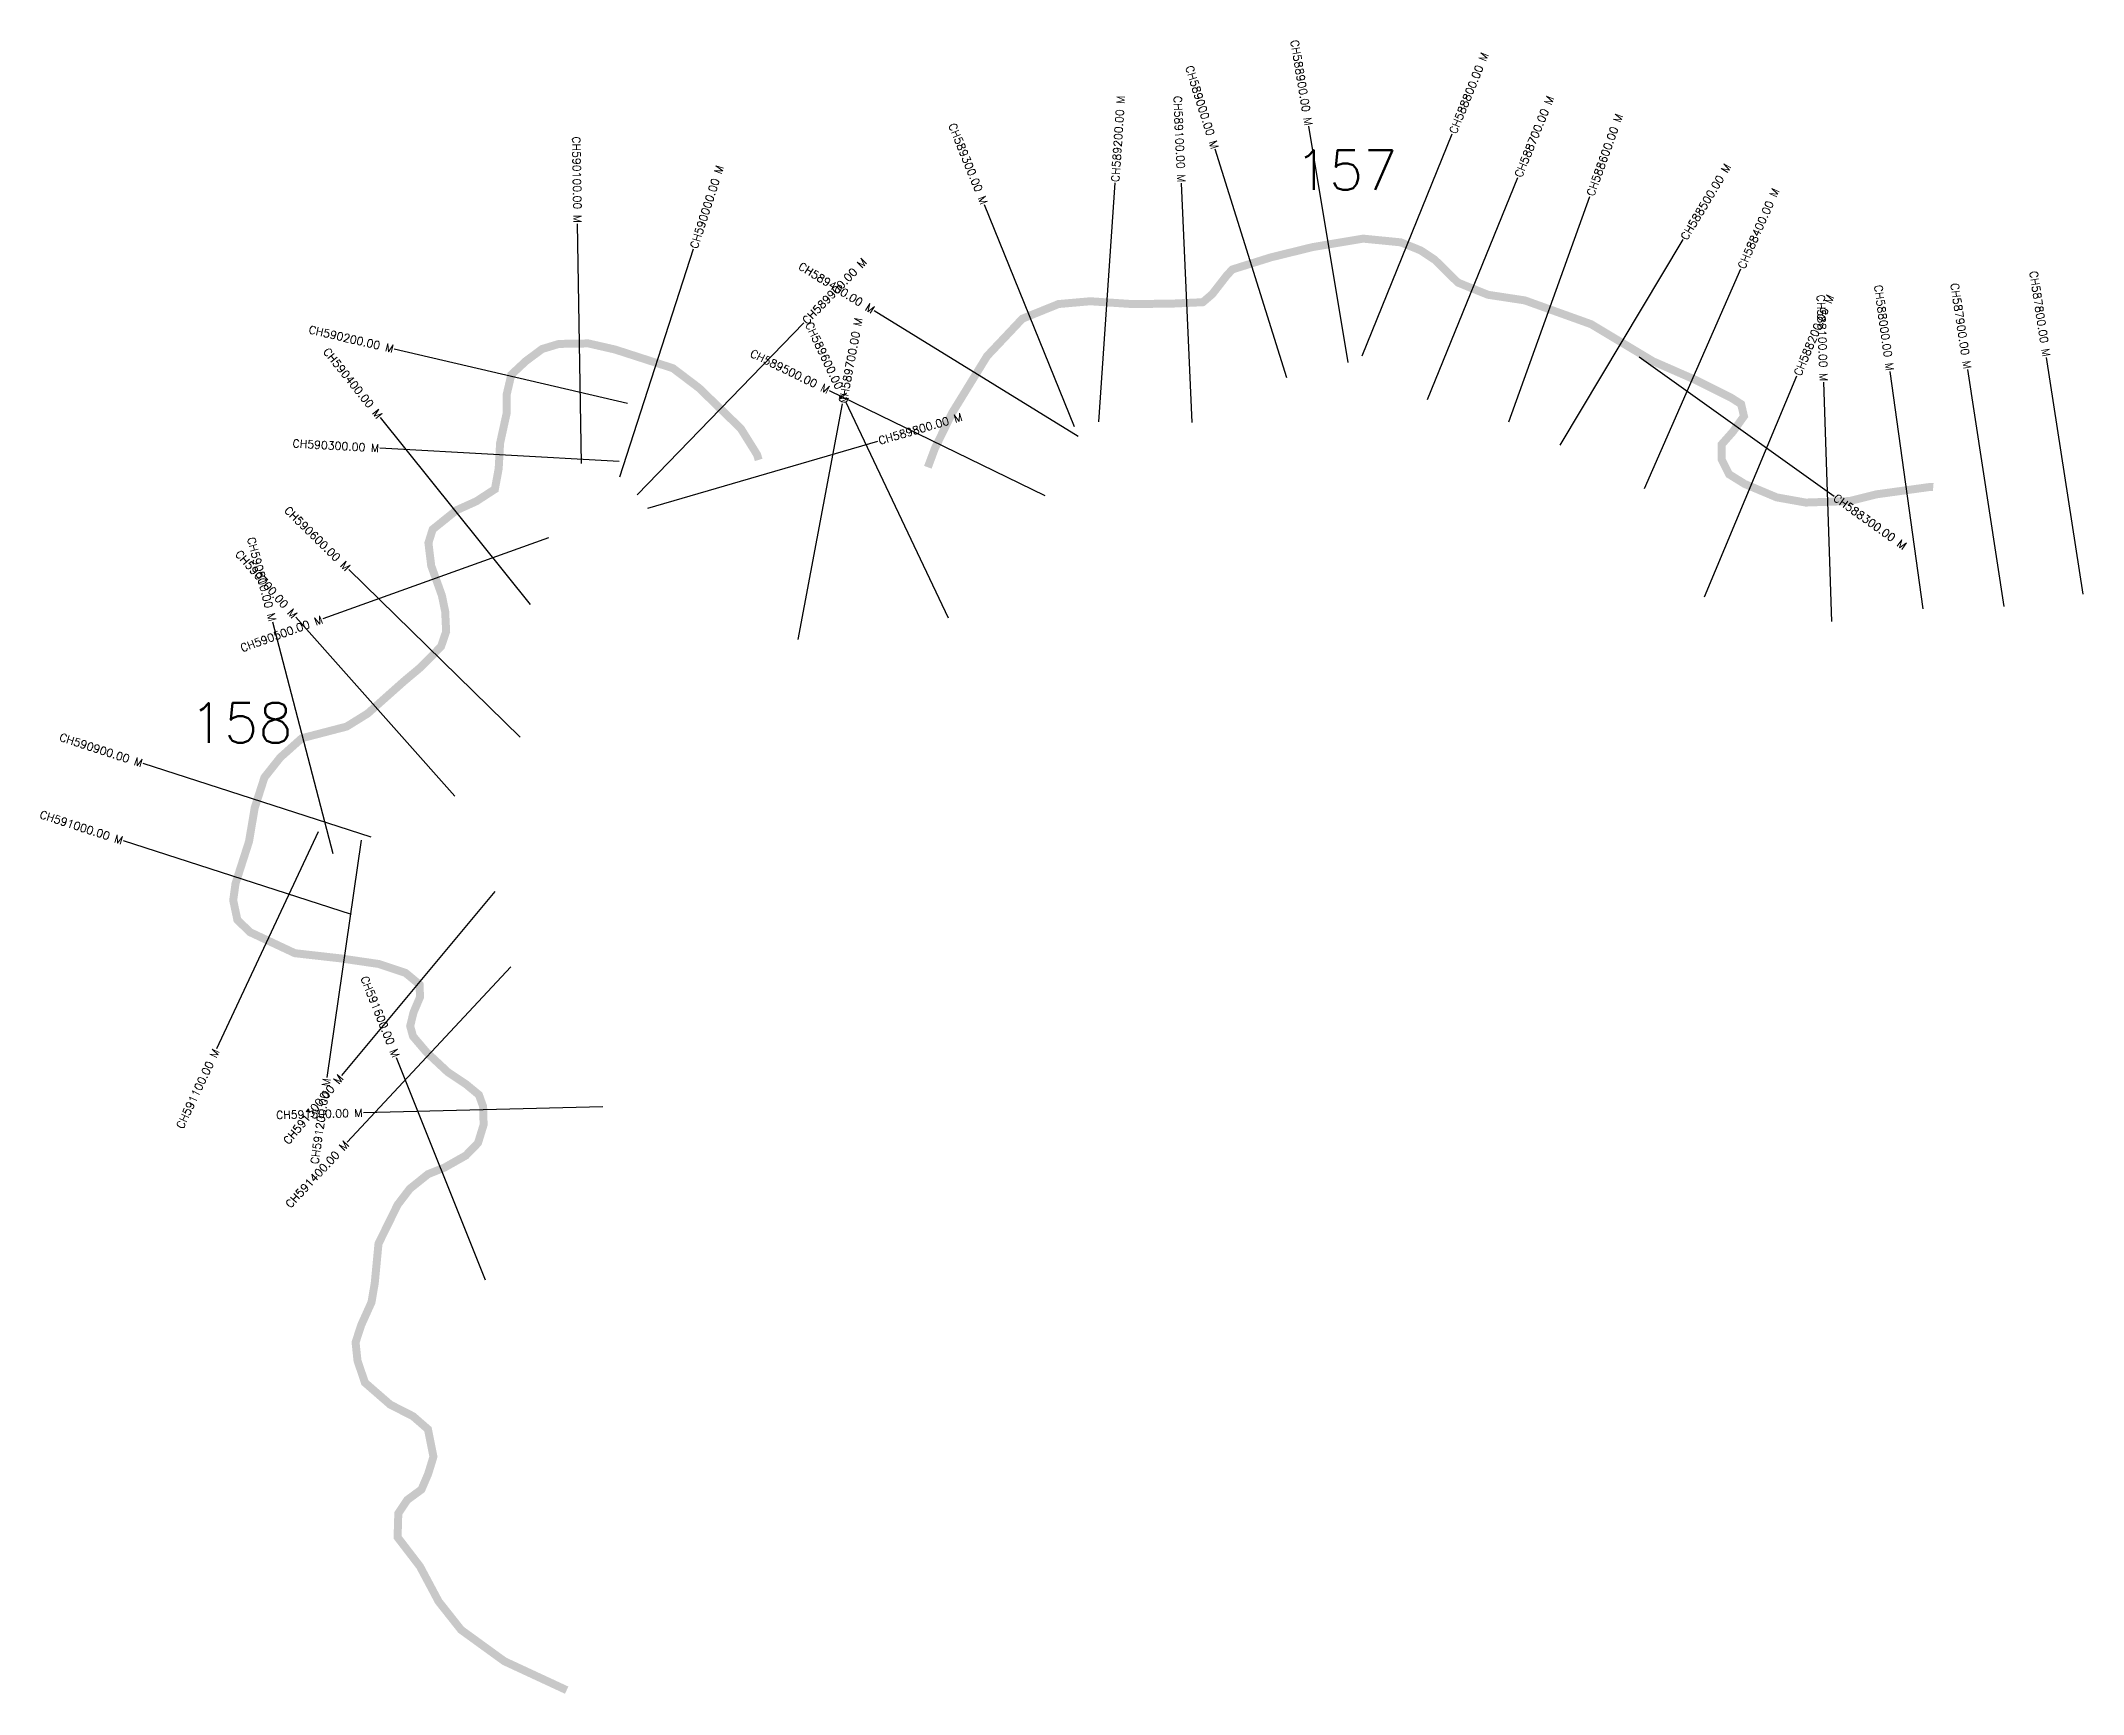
# Model space of a CAD drawing. Header units: metres. Extents: x 320261 to 326370, y 1835147 to 1837683.
# Drawn here: x 320261 to 322818, y 1835147 to 1837216 of the extents above; entities that cross this region are included whole.
import ezdxf
from ezdxf.enums import TextEntityAlignment as Align

# ---------------------------------------------------------------- set-up
doc = ezdxf.new("R2010")
doc.units = ezdxf.units.M
for name, color, linetype in [('CS', 134, 'Continuous'), ('CSMark', 6, 'Continuous'), ('UNPROTECTED', 10, 'Continuous')]:
    doc.layers.add(name, color=color, linetype=linetype)
doc.styles.get("Standard").update_dxf_attribs({"font": 'simplex.shx'})

msp = doc.modelspace()

# ---------------------------------------------------------------- linework, layer by layer
at = {"layer": 'CS'}
for p, q in [((321897.7, 1836813.5), (321848.4, 1837109.4)), ((321915.2, 1836821.8), (322028.1, 1837099.8)), ((321821, 1836794.3), (321731.3, 1837080.6)), ((321997.2, 1836767.2), (322110.1, 1837045.2)), ((321585.7, 1836739.2), (321605.9, 1837038.5)), ((321702.4, 1836738.4), (321689, 1837038.1)), ((322099, 1836739.2), (322200.3, 1837021.6)), ((321555.1, 1836733.1), (321442.6, 1837011.2)), ((320937.7, 1836687.4), (320933, 1836987.3)), ((322163, 1836710.1), (322317.2, 1836967.4)), ((320985.8, 1836670.4), (321077.9, 1836955.9)), ((322268.6, 1836656.1), (322389.3, 1836930.8)), ((321559.8, 1836721.1), (321304.3, 1836878.2)), ((321007.5, 1836647.9), (321216.3, 1836863.3)), ((320995.6, 1836762.5), (320703.4, 1836830.5)), ((322262.1, 1836820.8), (322506.2, 1836646.4)), ((322818, 1836523.5), (322772.3, 1836820)), ((322343.8, 1836520.1), (322459.6, 1836796.9)), ((322503.4, 1836489.3), (322493.3, 1836789.2)), ((322617.5, 1836505.2), (322576.4, 1836802.4)), ((322719.2, 1836508.3), (322673.5, 1836804.8)), ((321518.2, 1836646.7), (321248.5, 1836778.1)), ((321397.4, 1836493.4), (321269, 1836764.6)), ((320874.1, 1836510.8), (320686.1, 1836744.7)), ((321209.1, 1836467.1), (321264.6, 1836761.9)), ((321021, 1836631.3), (321309, 1836715.2)), ((320984.9, 1836689.7), (320685.3, 1836706.4)), ((320896.5, 1836594.2), (320614.2, 1836492.7)), ((320861, 1836344.8), (320646.5, 1836554.6)), ((320627.1, 1836198.5), (320551.6, 1836488.8)), ((320779.3, 1836270.6), (320580, 1836494.8)), ((320674.4, 1836219.3), (320388.9, 1836311.5)), ((320608.2, 1836226.2), (320480.9, 1835954.5)), ((320649.8, 1836122.7), (320364.3, 1836214.8)), ((320662, 1836215.5), (320619.1, 1835918.6)), ((320829.5, 1836151.6), (320637.5, 1835921.1)), ((320849.4, 1836057), (320644.6, 1835837.8)), ((320817.6, 1835664.8), (320706.2, 1835943.3)), ((320964.7, 1835882.1), (320664.8, 1835874.4))]:
    msp.add_line(p, q, dxfattribs=at)
at = {"layer": 'UNPROTECTED', "const_width": 10, "flags": 128}
for points in [[(322630.3, 1836657.6), (322626.6, 1836657.9), (322559.2, 1836648.6), (322525.7, 1836640.2), (322470.7, 1836638.3), (322434.3, 1836644.8), (322394.2, 1836661.6), (322374.7, 1836673.7), (322365.3, 1836692.4), (322365.3, 1836711), (322379.3, 1836726.8), (322393.3, 1836746.4), (322389.8, 1836761.5), (322377, 1836769.7), (322332.5, 1836791.9), (322279.3, 1836815.2), (322201.9, 1836861.6), (322118.9, 1836891.4), (322072.8, 1836898.4), (322035.3, 1836913.6), (322006.1, 1836942.3), (321988.6, 1836953.9), (321963.8, 1836964), (321916.5, 1836968.7), (321853.3, 1836958.1), (321801.2, 1836945.3), (321752.7, 1836930.1), (321745.7, 1836922.5), (321727.5, 1836899.1), (321715.8, 1836889.1), (321676.6, 1836887.3), (321626.9, 1836886.8), (321574.8, 1836890.3), (321535.1, 1836886.8), (321489.9, 1836868.5), (321470, 1836847.4), (321445.6, 1836821.6), (321402.2, 1836751), (321380.5, 1836706.6), (321371.5, 1836682.5)], [(321159.7, 1836691.7), (321157.7, 1836698.3), (321137.3, 1836731), (321098.1, 1836769), (321084.9, 1836781.8), (321052.3, 1836806.5), (320979.8, 1836829.9), (320946.5, 1836837.5), (320909.6, 1836836.9), (320888.5, 1836830.5), (320868.1, 1836815.3), (320850, 1836798.4), (320844.1, 1836773.2), (320844.1, 1836749.9), (320835.9, 1836712.5), (320834.2, 1836680.9), (320829.4, 1836655), (320806, 1836639.8), (320781.3, 1836628.7), (320751.5, 1836604.7), (320746.2, 1836587.8), (320749.7, 1836559.2), (320763.1, 1836521.8), (320767.2, 1836501.9), (320768.4, 1836476.8), (320762, 1836458.1), (320736.8, 1836432.4), (320715.8, 1836414.8), (320670.1, 1836374.2), (320643.8, 1836357.9), (320587.7, 1836343.3), (320560.8, 1836319.3), (320540.9, 1836294.2), (320528.7, 1836256.2), (320521.6, 1836214.1), (320504.7, 1836161.5), (320501.8, 1836140.5), (320507, 1836115.9), (320522.9, 1836100.5), (320579, 1836074.2), (320635.7, 1836067.8), (320684.2, 1836060.7), (320717.5, 1836049.6), (320735.1, 1836035), (320735.7, 1836019.3), (320727.5, 1836000), (320723.4, 1835983), (320726.9, 1835970.2), (320743.8, 1835950.3), (320770.7, 1835925.2), (320793.5, 1835910), (320809.4, 1835896.9), (320814.7, 1835882.3), (320815.3, 1835859.5), (320808.3, 1835836.7), (320793.1, 1835821), (320766.2, 1835805.8), (320745.7, 1835797.6), (320722.9, 1835779.3), (320707.7, 1835759.4), (320694.2, 1835732), (320683.7, 1835710.6), (320679, 1835661.2), (320674.9, 1835637.2), (320662, 1835608.6), (320655, 1835587), (320657.4, 1835564.2), (320666.7, 1835536.7), (320698.3, 1835509.2), (320726.9, 1835494.6), (320745.6, 1835478.3), (320752.5, 1835444), (320745.9, 1835422.5), (320737.5, 1835402.9), (320719.7, 1835389.8), (320708.5, 1835373), (320707.6, 1835343.1), (320735.6, 1835306.6), (320759, 1835262.7), (320787.1, 1835227.2), (320841.3, 1835187.9), (320919.3, 1835151.7)]]:
    msp.add_lwpolyline(points, dxfattribs=at)

# ---------------------------------------------------------------- texts
at = {"char_height": 50, "attachment_point": 1}
for s, insert in [('\\pxt1;157', (321831, 1837079.6)), ('\\pxt1;158', (320447.5, 1836387.6))]:
    msp.add_mtext_dynamic_manual_height_columns(s, width=70.183, gutter_width=1, heights=[0], dxfattribs=dict(at, insert=insert))
at = {"layer": 'CSMark'}
for s, rotation, p in [('CH588900.00 M', 279.4582, (321848.3, 1837110.4)), ('CH589000.00 M', 287.3859, (321731, 1837081.5)), ('CH589100.00 M', 272.5625, (321689, 1837039.1)), ('CH590100.00 M', 270.8923, (320933, 1836988.3)), ('CH589300.00 M', 292.0168, (321442.3, 1837012.1)), ('CH589400.00 M', 328.4114, (321303.4, 1836878.7)), ('CH587800.00 M', 278.7558, (322772.2, 1836821)), ('CH588100.00 M', 271.9408, (322493.2, 1836790.2)), ('CH588000.00 M', 277.8768, (322576.2, 1836803.4)), ('CH587900.00 M', 278.7558, (322673.3, 1836805.8)), ('CH590200.00 M', 346.9023, (320702.4, 1836830.7)), ('CH589600.00 M', 295.3348, (321268.6, 1836765.5)), ('CH590400.00 M', 308.7834, (320685.5, 1836745.5)), ('CH589500.00 M', 334.0303, (321247.6, 1836778.6)), ('CH590300.00 M', 356.8178, (320684.4, 1836706.4)), ('CH590600.00 M', 315.645, (320645.8, 1836555.3)), ('CH590800.00 M', 284.59, (320551.3, 1836489.8)), ('CH590700.00 M', 311.6501, (320579.3, 1836495.5)), ('CH590500.00 M', 19.7763, (320613.3, 1836492.4)), ('CH590900.00 M', 342.0872, (320388, 1836311.8)), ('CH591000.00 M', 342.1318, (320363.3, 1836215.1)), ('CH591600.00 M', 291.7926, (320705.9, 1835944.3)), ('CH591100.00 M', 64.8962, (320480.5, 1835953.6)), ('CH591300.00 M', 50.2073, (320636.8, 1835920.3)), ('CH591200.00 M', 81.7773, (320618.9, 1835917.6)), ('CH591500.00 M', 1.4707, (320663.8, 1835874.4)), ('CH591400.00 M', 46.9438, (320643.9, 1835837))]:
    msp.add_text(s, height=10, rotation=rotation, dxfattribs=at).set_placement(p, align=Align.MIDDLE_RIGHT)
for s, rotation, p in [('CH588800.00 M', 67.899, (322028.5, 1837100.7)), ('CH589200.00 M', 86.1502, (321606, 1837039.5)), ('CH588700.00 M', 67.8999, (322110.4, 1837046.1)), ('CH588600.00 M', 70.2528, (322200.7, 1837022.5)), ('CH590000.00 M', 72.1295, (321078.2, 1836956.8)), ('CH588500.00 M', 59.0647, (322317.7, 1836968.3)), ('CH588400.00 M', 66.2814, (322389.7, 1836931.7)), ('CH589900.00 M', 45.8815, (321217, 1836864)), ('CH588200.00 M', 67.2956, (322460, 1836797.8)), ('CH589700.00 M', 79.335, (321264.8, 1836762.9)), ('CH589800.00 M', 16.2398, (321310, 1836715.5)), ('CH588300.00 M', 324.4493, (322507, 1836645.8))]:
    msp.add_text(s, height=10, rotation=rotation, dxfattribs=at).set_placement(p, align=Align.MIDDLE_LEFT)

doc.saveas('drawing.dxf')
